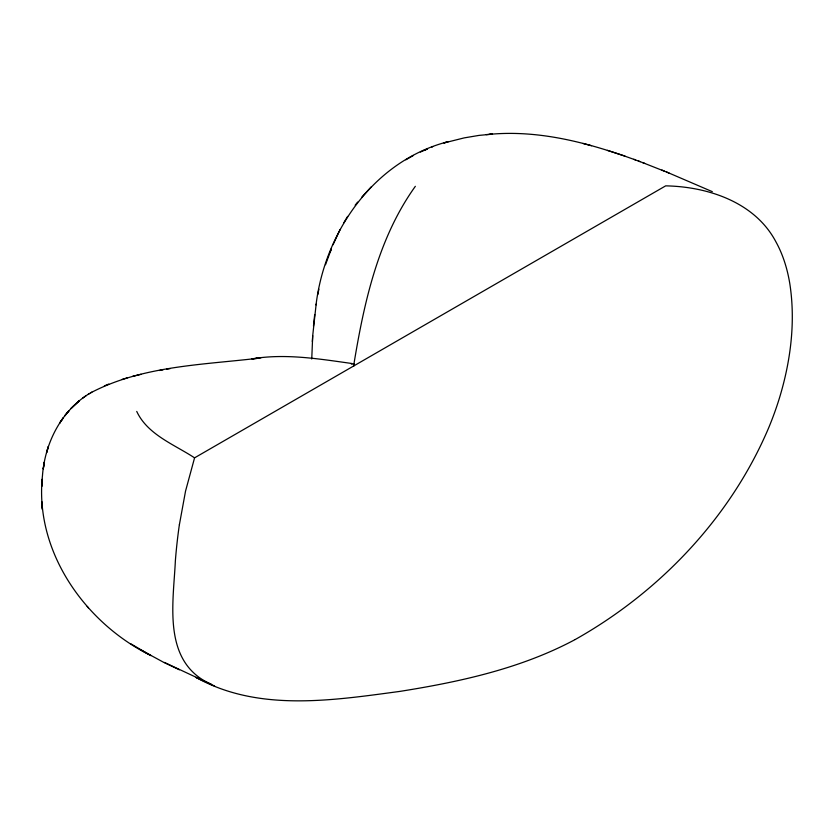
<?xml version="1.0" encoding="UTF-8"?>
<svg xmlns="http://www.w3.org/2000/svg" width="834" height="834" viewBox="0 0 834 834"><rect width="100%" height="100%" fill="white"/><g stroke="black" fill="none" stroke-linecap="round" stroke-linejoin="round"><path stroke-width="1.25" d="M311.749 359.006L312.708 335.643L316.169 304.066M312.354 341.606L312.708 335.643M313.48 326.167L314.689 314.522M179.414 524.565L185.534 491.132L194.572 457.845L665.678 185.857C707.951 186.66 754.979 202.172 775.891 241.787A229.506 132.502 -60 0 1 789.829 283.8C795.719 322.132 790.601 361.539 779.321 398.423A211.419 122.066 -60 0 1 768.771 427.602C730.709 517.445 659.861 591.89 575.21 639.522M316.034 304.91C324.895 231.341 374.424 160.284 448.598 141.54M318.88 289.21L317.775 294.652M325.5 264.722L331.411 248.834L330.17 251.92M333.047 244.748L340.168 229.423M343.785 222.814L347.611 216.392M415.342 186.316C377.802 238.639 363.812 303.576 353.595 366.032L354.179 365.563M357.609 202.109L355.169 205.195M361.966 196.907L371.318 186.795M89.499 393.512C61.163 410.735 44.817 443.229 42.461 475.734C34.204 551.191 84.943 623.154 150.975 655.607L130.948 643.89M86.058 395.691L82.639 398.172M90.677 392.824C141.499 366.116 201.004 364.927 256.841 358.401L251.899 358.881C285.207 353.282 318.828 358.881 351.875 363.499M88.331 394.211L91.855 392.126M405.824 159.815L413.393 155.468M574.97 639.657C520.823 668.597 459.941 681.847 399.747 691.417C332.453 700.424 258.259 712.205 195.969 677.396L214.588 686.007M420.357 152.049L427.54 148.921L423.839 150.506M431.897 147.055L432.7 146.732M108.785 384.067L104.375 385.861M447.691 141.811L443.886 142.979L464.194 137.891L479.07 135.389L492.487 134.138L486.139 134.608M121.983 379.449L127.258 377.875M132.564 376.395L141.029 374.33M351.322 364.083L354.419 364.051M159.419 370.494L162.953 369.869M166.56 369.233L170.199 368.597M255.84 358.464L260.906 357.849M489.089 134.378C540.839 129.437 592.109 143.855 640.178 161.681M591.504 145.721L582.935 143.417M624.958 156.062L607.423 150.36M642.701 162.64L669.066 173.045M638.281 160.952L644.734 163.412M633.84 159.284L635.591 159.951M666.491 171.96L712.319 191.664M661.915 170.042L664.364 171.074M164.454 662.446L211.158 684.307C162.005 662.227 173.326 603.993 175.369 560.792A493.228 284.769 -60 0 1 179.383 524.576M179.404 669.817L163.464 662.217L140.727 649.874M194.572 457.845C174.264 444.48 147.576 434.722 136.734 411.423M87.174 606.412L88.446 607.944M41.992 482.99L41.815 486.347L42.19 479.321L41.992 482.99M44.39 462.172L43.274 468.812L44.39 462.172M48.382 446.513L46.537 452.737L48.382 446.513M63.238 417.886L59.537 423.286L63.238 417.886M69.097 410.568L64.875 415.697L69.097 410.568M73.058 406.492L70.9 408.608L79.355 400.737L73.058 406.492M42.127 505.268L41.919 501.901L42.367 509.365L42.127 505.268"/></g></svg>
